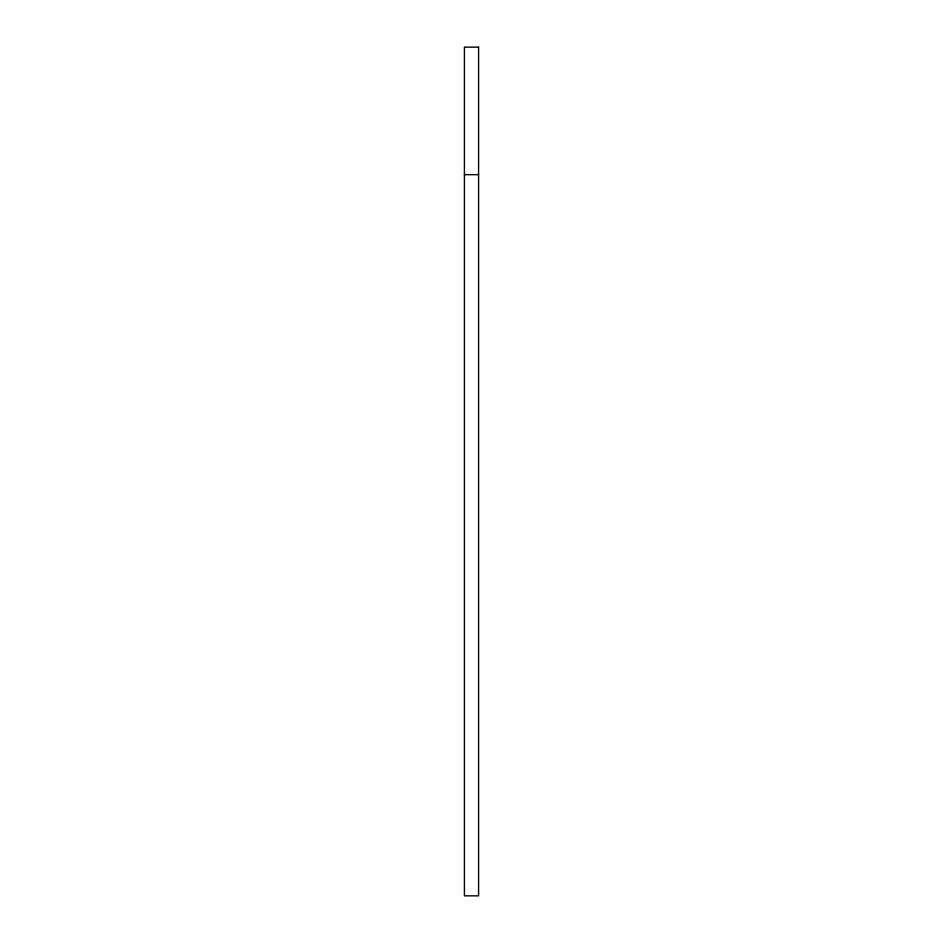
<?xml version="1.0" encoding="UTF-8"?>
<svg xmlns="http://www.w3.org/2000/svg" width="943" height="943" viewBox="0 0 943 943"><rect width="100%" height="100%" fill="white"/><g stroke="black" fill="none" stroke-linecap="round" stroke-linejoin="round"><path stroke-width="1.41" d="M464.416 174.667L478.584 174.667M478.584 47.15L464.416 47.15L464.416 895.85L478.584 895.85L478.584 47.15"/></g></svg>
